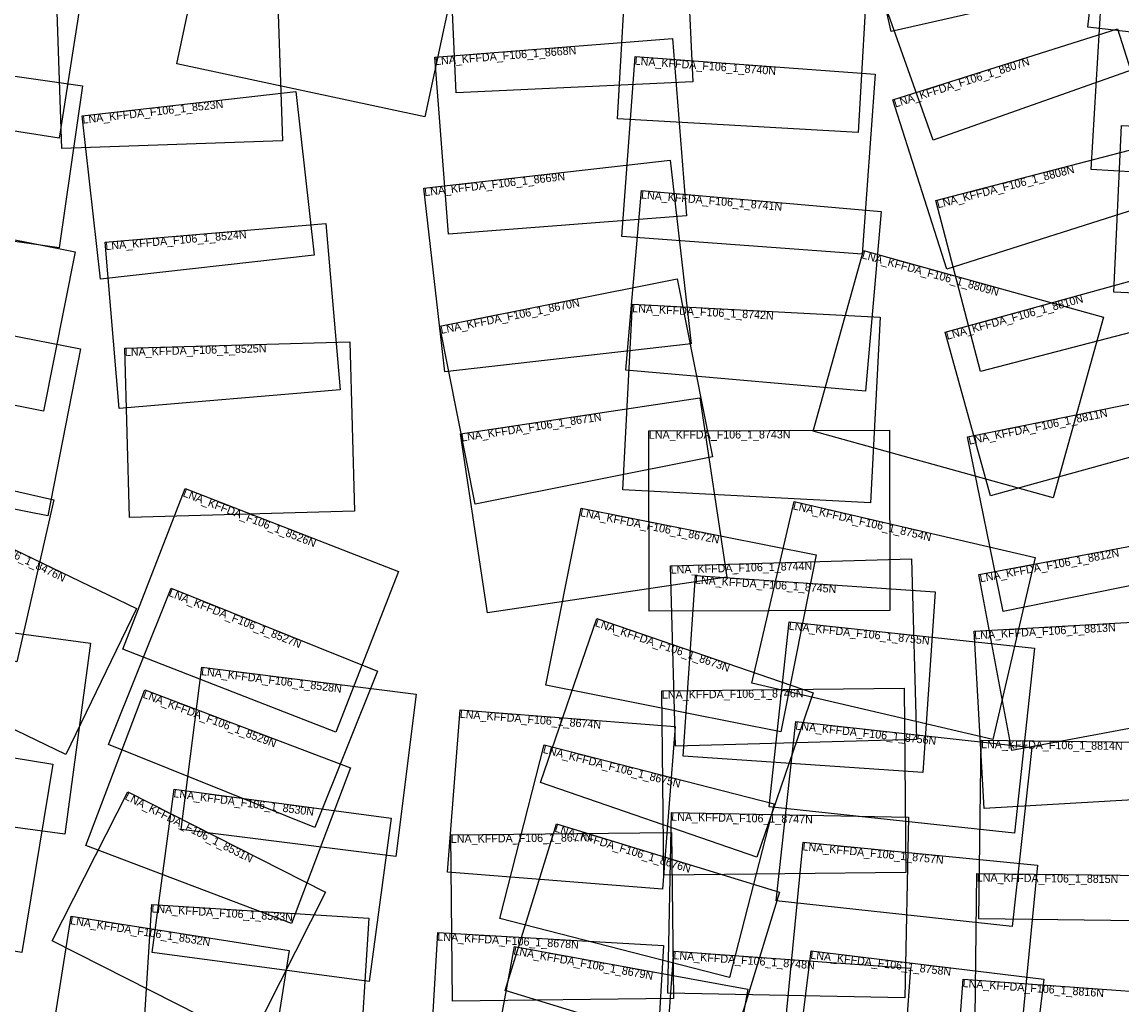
# Model space of a CAD drawing. Extents: x 400832 to 425269, y 295955 to 325775.
# Drawn here: x 408247 to 415118, y 303310 to 309447 of the extents above; entities that cross this region are included whole.
import ezdxf

# ---------------------------------------------------------------- set-up
doc = ezdxf.new("R2010")
doc.units = 0
doc.layers.add('Default', color=7, linetype='Continuous')

msp = doc.modelspace()

# ---------------------------------------------------------------- linework, layer by layer
at = {"layer": 'Default'}
for points in [[(413676.1, 309387.6), (413424.2, 310498.5), (414890.5, 310831), (415142.5, 309720.2)], [(414903.9, 309415), (415030, 310502.8), (416476, 310335.2), (416349.9, 309247.3)], [(409214.1, 309185.2), (409460.6, 310340.9), (411009.8, 310010.4), (410763.3, 308854.8)], [(413938.5, 308708.2), (413559.5, 309777.9), (414978.8, 310280.8), (415357.8, 309211)], [(410959.6, 309003.3), (410908.1, 310104.3), (412385.1, 310173.4), (412436.6, 309072.4)], [(407018.2, 308949.1), (407186.9, 310028), (408646.7, 309799.6), (408477.9, 308720.8)], [(411966.8, 308842.1), (412031.3, 309968.4), (413533.5, 309882.3), (413469, 308756)], [(408495.9, 308655.7), (408459.2, 309692.7), (409838.1, 309741.4), (409874.7, 308704.4)], [(414924, 308525.6), (414987.6, 309575.6), (416383.4, 309491.2), (416319.8, 308441.1)], [(414022.5, 307902.8), (413687, 308959.6), (415089.1, 309404.7), (415424.7, 308348)], [(410911.3, 308120), (410824.8, 309227.1), (412310.3, 309343.3), (412396.9, 308236.2)], [(407111.2, 308231.2), (407255.1, 309242.8), (408623.8, 309048), (408479.8, 308036.4)], [(411994, 308105.4), (412076.2, 309230.1), (413576.2, 309120.5), (413494, 307995.8)], [(408737, 307839.8), (408621.9, 308861), (409957, 309011.4), (410072.1, 307990.3)], [(415066.6, 307757.6), (415115.4, 308800.7), (416501.9, 308735.7), (416453.1, 307692.7)], [(414234.1, 307262.6), (413955.7, 308330.4), (415372.5, 308699.8), (415650.9, 307632)], [(410886.9, 307261.3), (410756.6, 308408.4), (412295.4, 308583.2), (412425.7, 307436.1)], [(412017.6, 307271.2), (412116.5, 308394.1), (413614.2, 308262.1), (413515.2, 307139.2)], [(407032.5, 307283), (407230.7, 308279.6), (408579.1, 308011.4), (408380.9, 307014.8)], [(408853.9, 307031.9), (408765.6, 308071), (410145.3, 308188.1), (410233.5, 307149.1)], [(413188.9, 306888.9), (413502.4, 308018.9), (415001.7, 307603), (414688.2, 306473)], [(414295.8, 306486), (414013.5, 307508.9), (415370.6, 307883.5), (415653, 306860.6)], [(411077.6, 306434.7), (410856.1, 307546.1), (412339.3, 307841.6), (412560.8, 306730.2)], [(407001, 306637.4), (407205.3, 307679.6), (408611.5, 307404), (408407.2, 306361.8)], [(411998.9, 306523.7), (412060.1, 307683.6), (413607.1, 307601.8), (413545.9, 306441.9)], [(408918.3, 306350.2), (408888.6, 307408.8), (410294.2, 307448.1), (410323.8, 306389.6)], [(414375, 305762.7), (414153.6, 306854.3), (415602, 307148.1), (415823.4, 306056.4)], [(411154.5, 305754.3), (410986.6, 306874.2), (412480.7, 307098.3), (412648.7, 305978.4)], [(412165.2, 305765.6), (412162.4, 306892.5), (413665.4, 306896.3), (413668.2, 305769.4)], [(406846.8, 305759.3), (407077.8, 306772.4), (408444.8, 306460.7), (408213.8, 305447.6)], [(408875.9, 305527.7), (409265.9, 306530.9), (410598, 306013.1), (410208, 305009.8)], [(412805, 305314.5), (413070.1, 306451), (414574.9, 306099.9), (414309.8, 304963.4)], [(407289.1, 305462.9), (407729.6, 306376.2), (408961.9, 305781.9), (408521.4, 304868.6)], [(411519.6, 305303), (411739.9, 306408.6), (413207.4, 306116.2), (412987, 305010.5)], [(414429.7, 304894.6), (414224.4, 305994.2), (415683.4, 306266.6), (415888.7, 305166.9)], [(412329.3, 304920.5), (412297.6, 306049.1), (413802.9, 306091.4), (413834.6, 304962.8)], [(412376, 304858.4), (412452.6, 305987.6), (413950.8, 305885.9), (413874.2, 304756.7)], [(408786.2, 304931.2), (409177.6, 305908.2), (410468.2, 305391.1), (410076.8, 304414.2)], [(406906, 304588.8), (407066.8, 305781.1), (408675.6, 305564.1), (408514.8, 304371.8)], [(411485, 304693.8), (411838.3, 305720.1), (413189.4, 305255), (412836.1, 304228.7)], [(412914.7, 304543.1), (413039.5, 305699.4), (414570.6, 305534.2), (414445.8, 304377.8)], [(414256.9, 304532.9), (414193.2, 305639.1), (415661, 305723.7), (415724.7, 304617.5)], [(409240.9, 304401.4), (409369.7, 305415.8), (410709.8, 305245.6), (410581, 304231.1)], [(408645.9, 304300.5), (409015, 305272.8), (410299.4, 304785.2), (409930.3, 303812.9)], [(412255.8, 304115.8), (412243.5, 305267.9), (413756, 305284.1), (413768.4, 304131.9)], [(410904.6, 304133.6), (410983.9, 305148.7), (412327.1, 305043.8), (412247.8, 304028.7)], [(406657.9, 303893.1), (406851.1, 305069.8), (408438.8, 304809.1), (408245.6, 303632.4)], [(412958.4, 303955.8), (413080.8, 305075.3), (414554.2, 304914.1), (414431.8, 303794.6)], [(411231.3, 303843.9), (411509.3, 304928.8), (412944.8, 304561), (412666.8, 303476.1)], [(414223.7, 303841.6), (414237.7, 304958.7), (415719.9, 304940.2), (415705.9, 303823.1)], [(408435.6, 303705.4), (408907.4, 304636.1), (410143.2, 304009.6), (409671.4, 303078.9)], [(409060.5, 303632), (409197.4, 304652.8), (410552.9, 304471), (410415.9, 303450.1)], [(412280.8, 303378), (412302.8, 304506), (413783.6, 304477.1), (413761.5, 303349.1)], [(410936.3, 303329), (410925.1, 304367), (412304.2, 304381.9), (412315.4, 303343.9)], [(411265.2, 303394.4), (411584.5, 304436.5), (412979, 304009.2), (412659.7, 302967.1)], [(413017.5, 303208), (413125.8, 304320.8), (414590.3, 304178.3), (414482, 303065.5)], [(414199.1, 303044.8), (414210.5, 304125.1), (415643.9, 304110), (415632.5, 303029.7)], [(408992.7, 302911), (409057.4, 303932.7), (410414.1, 303846.7), (410349.4, 302825)], [(408391.2, 302833.2), (408553, 303859), (409915.1, 303644.1), (409753.3, 302618.3)], [(410781, 302690), (410843.2, 303757.3), (412253.9, 303675.1), (412191.7, 302607.8)], [(411122.1, 302575.4), (411322.9, 303669.7), (412780.4, 303402.2), (412579.6, 302307.9)], [(412237.2, 302514.8), (412318.2, 303640.7), (413796.3, 303534.4), (413715.3, 302408.4)], [(413041.2, 302551.2), (413175.3, 303643.5), (414630.2, 303464.9), (414496.1, 302372.6)], [(414045.2, 302367.4), (414124.7, 303466.4), (415573.6, 303361.6), (415494.1, 302262.6)]]:
    msp.add_lwpolyline(points, close=True, dxfattribs=at)

# ---------------------------------------------------------------- texts
for s, rotation, p in [('LNA_KFFDA_F106_1_8668N', 4.47022, (410828.7, 309177.3)), ('LNA_KFFDA_F106_1_8740N', 355.82146, (412072.5, 309180.2)), ('LNA_KFFDA_F106_1_8807N', 17.61498, (413702.1, 308911.9)), ('LNA_KFFDA_F106_1_8523N', 6.42987, (408627.5, 308811.3)), ('LNA_KFFDA_F106_1_8669N', 6.48135, (410762.2, 308358.7)), ('LNA_KFFDA_F106_1_8808N', 14.61232, (413968.3, 308282)), ('LNA_KFFDA_F106_1_8741N', 354.96238, (412112.1, 308344.3)), ('LNA_KFFDA_F106_1_8524N', 4.85414, (408769.8, 308021.1)), ('LNA_KFFDA_F106_1_8809N', 344.49687, (413489, 307970.7)), ('LNA_KFFDA_F106_1_8670N', 11.26774, (410865.9, 307497.1)), ('LNA_KFFDA_F106_1_8742N', 356.97552, (412057.5, 307633.6)), ('LNA_KFFDA_F106_1_8810N', 15.43155, (414026.8, 307460.7)), ('LNA_KFFDA_F106_1_8525N', 1.60428, (408890, 307358.8)), ('LNA_KFFDA_F106_1_8671N', 8.52786, (410994, 306824.8)), ('LNA_KFFDA_F106_1_8811N', 11.46571, (414163.5, 306805.3)), ('LNA_KFFDA_F106_1_8743N', 0.14454, (412162.5, 306842.5)), ('LNA_KFFDA_F106_1_8526N', 338.75751, (409247.7, 306484.3)), ('LNA_KFFDA_F106_1_8754N', 346.86796, (413058.8, 306402.3)), ('LNA_KFFDA_F106_1_8476N', 334.25177, (407707.9, 306331.2)), ('LNA_KFFDA_F106_1_8672N', 348.7289, (411730.2, 306359.6)), ('LNA_KFFDA_F106_1_8812N', 10.57478, (414233.6, 305945)), ('LNA_KFFDA_F106_1_8744N', 1.6081, (412299, 305999.1)), ('LNA_KFFDA_F106_1_8745N', 356.11789, (412449.2, 305937.7)), ('LNA_KFFDA_F106_1_8527N', 338.16767, (409159, 305861.7)), ('LNA_KFFDA_F106_1_8673N', 341.00493, (411822, 305672.8)), ('LNA_KFFDA_F106_1_8755N', 353.84, (413034.1, 305649.7)), ('LNA_KFFDA_F106_1_8813N', 3.29894, (414196.1, 305589.2)), ('LNA_KFFDA_F106_1_8528N', 352.76028, (409363.4, 305366.2)), ('LNA_KFFDA_F106_1_8746N', 0.61311, (412244, 305217.9)), ('LNA_KFFDA_F106_1_8529N', 339.2111, (408997.3, 305226)), ('LNA_KFFDA_F106_1_8674N', 355.53213, (410980, 305098.9)), ('LNA_KFFDA_F106_1_8756N', 353.75775, (413075.4, 305025.6)), ('LNA_KFFDA_F106_1_8814N', 359.28596, (414237, 304908.7)), ('LNA_KFFDA_F106_1_8675N', 345.62827, (411496.8, 304880.4)), ('LNA_KFFDA_F106_1_8531N', 333.11816, (408884.8, 304591.5)), ('LNA_KFFDA_F106_1_8530N', 352.36032, (409190.7, 304603.3)), ('LNA_KFFDA_F106_1_8747N', 358.88184, (412301.9, 304456)), ('LNA_KFFDA_F106_1_8676N', 342.96571, (411569.8, 304388.7)), ('LNA_KFFDA_F106_1_8677N', 0.61915, (410925.6, 304317)), ('LNA_KFFDA_F106_1_8757N', 354.44105, (413120.9, 304271)), ('LNA_KFFDA_F106_1_8815N', 359.39684, (414210, 304075.1)), ('LNA_KFFDA_F106_1_8533N', 356.37299, (409054.3, 303882.8)), ('LNA_KFFDA_F106_1_8532N', 351.03422, (408545.3, 303809.6)), ('LNA_KFFDA_F106_1_8678N', 356.66398, (410840.3, 303707.4)), ('LNA_KFFDA_F106_1_8679N', 349.60171, (411313.9, 303620.5)), ('LNA_KFFDA_F106_1_8748N', 355.88515, (412314.6, 303590.8)), ('LNA_KFFDA_F106_1_8758N', 353.00257, (413169.2, 303593.8)), ('LNA_KFFDA_F106_1_8816N', 355.86502, (414121.1, 303416.5))]:
    msp.add_text(s, height=50, rotation=rotation, dxfattribs=at).set_placement(p)

doc.saveas('drawing.dxf')
